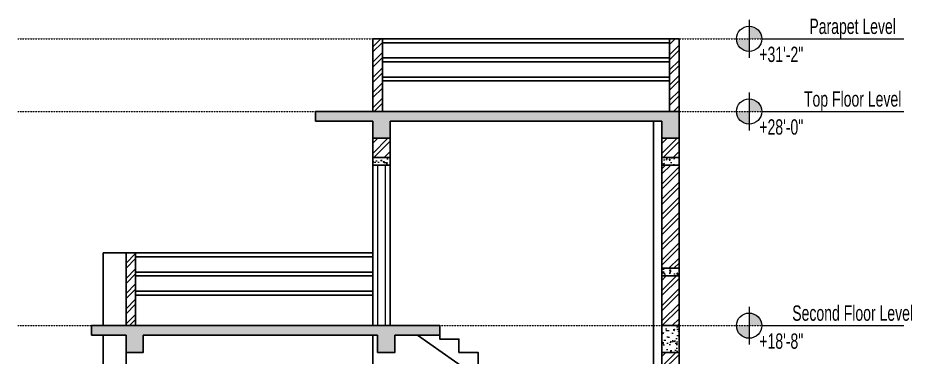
# Model space of a CAD drawing. Header units: inches. Extents: x -10117506 to -5032697, y -6529230 to -3254494.
# Drawn here: x -5063860.7 to -5063393.3, y -3264673.4 to -3264496 of the extents above; entities that cross this region are included whole.
import ezdxf

# ---------------------------------------------------------------- set-up
doc = ezdxf.new("R2010")
doc.units = ezdxf.units.IN
doc.header["$LTSCALE"] = 2
doc.header["$MEASUREMENT"] = 0
doc.linetypes.add('ACAD_ISO02W100', pattern=[15, 12, -3])
doc.linetypes.add('CENTER', pattern=[2, 1.25, -0.25, 0.25, -0.25])
doc.layers.get('0').update_dxf_attribs({"linetype": 'CONTINUOUS'})
for name, color, linetype, lineweight in [('Annotate-Bold.w', 187, 'CONTINUOUS', 18), ('Door-Window', 47, 'CONTINUOUS', 15), ('HATCH', 60, 'ACAD_ISO02W100', 13), ('window', 4, 'CONTINUOUS', 13)]:
    doc.layers.add(name, color=color, linetype=linetype, lineweight=lineweight)
doc.styles.add('Arial', font='arial.ttf', dxfattribs={"width": 0.8, "height": 12})
pattern_1 = [(45, (12864.6975, -5478.8364), (-3.977475644, 3.977475644), []), (45, (12867.349, -5478.8364), (-3.977475644, 3.977475644), [])]
pattern_2 = [(50, (12864.6975, -5478.8364), (7.172601826, -0.62752135), [0.75, -8.25]), (355, (12864.6975, -5478.8364), (-1.387513336, 7.521921337), [0.6, -6.6]), (100.45144446, (12865.295, -5478.889), (5.785088467, 6.89439991), [0.63740192, -7.01142112]), (46.1842, (12864.6975, -5476.836), (10.672413307, -1.655192808), [1.125, -12.375]), (96.63563549, (12865.587, -5476.974), (9.346619457, 9.741186008), [0.95610342, -10.5171376]), (351.184164, (12864.698, -5476.836), (9.34661945, 9.741186003), [0.9, -9.90000001]), (21, (12865.6975, -5477.3364), (5.969070521, -4.0261889067), [0.75, -8.25]), (326, (12865.6975, -5477.3364), (2.433153319, 7.2515004505), [0.6, -6.6]), (71.45144474, (12866.195, -5477.672), (8.402223767, 3.225311528), [0.6374019, -7.01142112]), (37.5, (12864.6975, -5478.8364), (0.1215985532, 3.3289385383), [0, -6.52, 0, -6.7, 0, -6.625]), (7.5, (12864.6975, -5478.8364), (2.6306953744, 3.9441171188), [0, -3.82, 0, -6.37, 0, -2.525]), (327.5, (12862.4675, -5478.8364), (5.3382243617, -0.2255487173), [0, -2.5, 0, -7.8, 0, -10.35]), (317.5, (12861.4675, -5478.8364), (5.8318616934, 1.0010498233), [0, -3.25, 0, -5.18, 0, -7.35])]

msp = doc.modelspace()

# ---------------------------------------------------------------- hatches: boundary and pattern name
at = {"layer": 'Annotate-Bold.w', "ltscale": 0.005}
h = msp.add_hatch(color=256, dxfattribs=at)
h.dxf.hatch_style = 1
h.paths.add_polyline_path([(-5063478.48, -3264500.34), (-5063478.48, -3264506.93), (-5063471.89, -3264506.93, 0.414214)])
h.paths.add_polyline_path([(-5063478.48, -3264513.53), (-5063478.48, -3264506.93), (-5063485.08, -3264506.93, 0.414214)])
h = msp.add_hatch(color=256, dxfattribs=at)
h.dxf.hatch_style = 1
h.paths.add_polyline_path([(-5063478.48, -3264538.34), (-5063478.48, -3264544.93), (-5063471.89, -3264544.93, 0.414214)])
h.paths.add_polyline_path([(-5063478.48, -3264551.53), (-5063478.48, -3264544.93), (-5063485.08, -3264544.93, 0.414214)])
h = msp.add_hatch(color=256, dxfattribs=at)
h.dxf.hatch_style = 1
h.paths.add_polyline_path([(-5063478.48, -3264650.34), (-5063478.48, -3264656.93), (-5063471.89, -3264656.93, 0.414214)])
h.paths.add_polyline_path([(-5063478.48, -3264663.53), (-5063478.48, -3264656.93), (-5063485.08, -3264656.93, 0.414214)])
at = {"layer": 'Door-Window', "linetype": 'ByBlock'}
h = msp.add_hatch(dxfattribs=at)
h.set_pattern_fill('AR-CONC', color=256)
h.set_pattern_definition(pattern_2)
h.paths.add_polyline_path([(-5063515.08, -3264544.93), (-5063524.08, -3264544.93), (-5063705.11, -3264544.93), (-5063705.11, -3264549.93), (-5063675.11, -3264549.93), (-5063675.11, -3264558.93), (-5063666.11, -3264558.93), (-5063666.11, -3264549.93), (-5063524.08, -3264549.93), (-5063524.08, -3264558.93), (-5063515.08, -3264558.93)])
h = msp.add_hatch(dxfattribs=at)
h.set_pattern_fill('AR-CONC', color=256)
h.set_pattern_definition(pattern_2)
h.paths.add_polyline_path([(-5063675.11, -3264568.93), (-5063675.11, -3264572.93), (-5063666.11, -3264572.93), (-5063666.11, -3264568.93)])
h = msp.add_hatch(dxfattribs=at)
h.set_pattern_fill('AR-CONC', color=256)
h.set_pattern_definition(pattern_2)
h.paths.add_polyline_path([(-5063515.08, -3264572.93), (-5063515.08, -3264568.93), (-5063524.1, -3264568.93), (-5063524.1, -3264572.93)])
h = msp.add_hatch(dxfattribs=at)
h.set_pattern_fill('AR-CONC', color=256)
h.set_pattern_definition(pattern_2)
h.paths.add_polyline_path([(-5063515.08, -3264630.93), (-5063515.08, -3264626.93), (-5063524.1, -3264626.93), (-5063524.1, -3264630.93)])
h = msp.add_hatch(dxfattribs=at)
h.set_pattern_fill('AR-CONC', color=256)
h.set_pattern_definition(pattern_2)
h.paths.add_polyline_path([(-5063795.11, -3264661.93), (-5063672.61, -3264661.93), (-5063672.61, -3264670.93), (-5063663.61, -3264670.93), (-5063663.61, -3264661.93), (-5063640.14, -3264661.93), (-5063640.14, -3264656.93), (-5063822.11, -3264656.93), (-5063822.11, -3264661.93), (-5063804.11, -3264661.93), (-5063804.11, -3264670.93), (-5063795.11, -3264670.93)])
h = msp.add_hatch(dxfattribs=at)
h.set_pattern_fill('AR-CONC', color=256)
h.set_pattern_definition(pattern_2)
h.paths.add_polyline_path([(-5063515.08, -3264656.93), (-5063524.08, -3264656.93), (-5063524.08, -3264670.93), (-5063515.08, -3264670.93)])
at = {"layer": 'HATCH', "ltscale": 0.01}
h = msp.add_hatch(dxfattribs=at)
h.set_pattern_fill('ANSI32', color=256, scale=15, style=0)
h.set_pattern_definition(pattern_1)
h.paths.add_polyline_path([(-5063670.11, -3264506.93), (-5063675.11, -3264506.93), (-5063675.11, -3264544.93), (-5063670.11, -3264544.93)])
h = msp.add_hatch(dxfattribs=at)
h.set_pattern_fill('ANSI32', color=256, scale=15, style=0)
h.set_pattern_definition(pattern_1)
h.paths.add_polyline_path([(-5063515.08, -3264506.93), (-5063520.08, -3264506.93), (-5063520.08, -3264544.93), (-5063515.08, -3264544.93)])
h = msp.add_hatch(dxfattribs=at)
h.set_pattern_fill('ANSI32', color=256, scale=15, style=0)
h.set_pattern_definition(pattern_1)
h.paths.add_polyline_path([(-5063666.11, -3264568.93), (-5063666.11, -3264558.93), (-5063675.11, -3264558.93), (-5063675.11, -3264568.93)])
h = msp.add_hatch(dxfattribs=at)
h.set_pattern_fill('ANSI32', color=256, scale=15, style=0)
h.set_pattern_definition(pattern_1)
h.paths.add_polyline_path([(-5063524.1, -3264568.93), (-5063515.08, -3264568.93), (-5063515.08, -3264558.93), (-5063524.1, -3264558.93)])
h = msp.add_hatch(dxfattribs=at)
h.set_pattern_fill('ANSI32', color=256, scale=15, style=0)
h.set_pattern_definition(pattern_1)
h.paths.add_polyline_path([(-5063524.1, -3264626.93), (-5063515.08, -3264626.93), (-5063515.08, -3264572.93), (-5063524.1, -3264572.93)])
h = msp.add_hatch(dxfattribs=at)
h.set_pattern_fill('ANSI32', color=256, scale=15, style=0)
h.set_pattern_definition(pattern_1)
h.paths.add_polyline_path([(-5063804.11, -3264656.93), (-5063799.11, -3264656.93), (-5063799.11, -3264618.93), (-5063804.11, -3264618.93)])
h = msp.add_hatch(dxfattribs=at)
h.set_pattern_fill('ANSI32', color=256, scale=15, style=0)
h.set_pattern_definition(pattern_1)
h.paths.add_polyline_path([(-5063515.08, -3264630.93), (-5063524.1, -3264630.93), (-5063524.1, -3264656.93), (-5063515.08, -3264656.93)])
h = msp.add_hatch(dxfattribs=at)
h.set_pattern_fill('ANSI32', color=256, scale=15, style=0)
h.set_pattern_definition(pattern_1)
h.paths.add_polyline_path([(-5063515.08, -3264670.93), (-5063524.1, -3264670.93), (-5063524.1, -3264712.93), (-5063515.08, -3264712.93)])

# ---------------------------------------------------------------- linework, layer by layer
at = {"ltscale": 0.5}
for p, q in [((-5063675.11, -3264506.93), (-5063515.08, -3264506.93)), ((-5063675.11, -3264544.93), (-5063675.11, -3264506.93)), ((-5063670.11, -3264544.93), (-5063670.11, -3264506.93)), ((-5063670.11, -3264508.93), (-5063520.08, -3264508.93)), ((-5063520.08, -3264544.93), (-5063520.08, -3264506.93)), ((-5063515.08, -3264544.93), (-5063515.08, -3264506.93)), ((-5063670.11, -3264516.93), (-5063520.08, -3264516.93)), ((-5063670.11, -3264518.93), (-5063520.08, -3264518.93)), ((-5063670.11, -3264526.93), (-5063520.08, -3264526.93)), ((-5063670.11, -3264528.93), (-5063520.08, -3264528.93)), ((-5063705.11, -3264544.93), (-5063515.08, -3264544.93)), ((-5063705.11, -3264549.93), (-5063705.11, -3264544.93)), ((-5063515.08, -3264880.93), (-5063515.08, -3264544.93)), ((-5063705.11, -3264549.93), (-5063675.11, -3264549.93)), ((-5063675.11, -3264656.93), (-5063675.11, -3264549.93)), ((-5063666.11, -3264549.93), (-5063524.08, -3264549.93)), ((-5063666.11, -3264656.93), (-5063666.11, -3264549.93)), ((-5063528.49, -3264712.93), (-5063528.49, -3264549.93)), ((-5063524.1, -3264712.93), (-5063524.1, -3264549.93)), ((-5063675.11, -3264568.93), (-5063666.11, -3264568.93)), ((-5063524.1, -3264568.93), (-5063515.08, -3264568.93)), ((-5063675.11, -3264572.93), (-5063666.11, -3264572.93)), ((-5063524.1, -3264572.93), (-5063515.08, -3264572.93)), ((-5063816.11, -3264656.93), (-5063816.11, -3264618.93)), ((-5063816.11, -3264618.93), (-5063804.11, -3264618.93)), ((-5063804.11, -3264656.93), (-5063804.11, -3264618.93)), ((-5063804.11, -3264618.93), (-5063675.11, -3264618.93)), ((-5063799.11, -3264656.93), (-5063799.11, -3264618.93)), ((-5063799.11, -3264620.93), (-5063675.11, -3264620.93)), ((-5063799.11, -3264628.93), (-5063675.11, -3264628.93)), ((-5063799.11, -3264630.93), (-5063675.11, -3264630.93)), ((-5063524.1, -3264626.93), (-5063515.08, -3264626.93)), ((-5063524.1, -3264630.93), (-5063515.08, -3264630.93)), ((-5063799.11, -3264638.93), (-5063675.11, -3264638.93)), ((-5063799.11, -3264640.93), (-5063675.11, -3264640.93)), ((-5063822.11, -3264656.93), (-5063640.14, -3264656.93)), ((-5063822.11, -3264661.93), (-5063822.11, -3264656.93)), ((-5063822.11, -3264661.93), (-5063804.11, -3264661.93)), ((-5063816.11, -3264768.93), (-5063816.11, -3264661.93)), ((-5063804.11, -3264768.93), (-5063804.11, -3264661.93)), ((-5063795.11, -3264661.93), (-5063672.61, -3264661.93)), ((-5063675.11, -3264768.93), (-5063675.11, -3264661.93)), ((-5063663.61, -3264661.93), (-5063640.14, -3264661.93)), ((-5063651.72, -3264661.93), (-5063570.14, -3264719.04))]:
    msp.add_line(p, q, dxfattribs=at)
for points in [[(-5063524.08, -3264544.93), (-5063515.08, -3264544.93), (-5063515.08, -3264558.93), (-5063524.08, -3264558.93), (-5063524.08, -3264549.93)], [(-5063666.11, -3264549.93), (-5063666.11, -3264558.93), (-5063675.11, -3264558.93), (-5063675.11, -3264549.93)], [(-5063640.14, -3264656.93), (-5063640.14, -3264663.93), (-5063630.14, -3264663.93), (-5063630.14, -3264670.93), (-5063620.14, -3264670.93), (-5063620.14, -3264677.93), (-5063610.14, -3264677.93), (-5063610.14, -3264684.93), (-5063600.14, -3264684.93), (-5063600.14, -3264691.93), (-5063590.14, -3264691.93), (-5063590.14, -3264698.93), (-5063580.14, -3264698.93), (-5063580.14, -3264705.93), (-5063570.14, -3264705.93), (-5063570.14, -3264712.93)], [(-5063795.11, -3264661.93), (-5063795.11, -3264670.93), (-5063804.11, -3264670.93), (-5063804.11, -3264661.93)], [(-5063663.61, -3264661.93), (-5063663.61, -3264670.93), (-5063672.61, -3264670.93), (-5063672.61, -3264661.93)]]:
    msp.add_lwpolyline(points, dxfattribs=at)
msp.add_lwpolyline([(-5063524.08, -3264656.93), (-5063515.08, -3264656.93), (-5063515.08, -3264670.93), (-5063524.08, -3264670.93)], close=True, dxfattribs=at)
at = {"layer": 'Annotate-Bold.w', "ltscale": 0.005}
for p, q in [((-5063478.47, -3264497.02), (-5063478.47, -3264516.81)), ((-5063478.47, -3264535.02), (-5063478.47, -3264554.81)), ((-5063478.47, -3264647.02), (-5063478.47, -3264666.81))]:
    msp.add_line(p, q, dxfattribs=at)
at = {"layer": 'Annotate-Bold.w', "linetype": 'CENTER', "ltscale": 0.01}
for p, q in [((-5063860.65, -3264506.93), (-5063471.89, -3264506.93)), ((-5063860.65, -3264544.93), (-5063471.89, -3264544.93)), ((-5063860.65, -3264656.93), (-5063471.89, -3264656.93))]:
    msp.add_line(p, q, dxfattribs=at)
at = {"layer": 'Annotate-Bold.w'}
for p, q in [((-5063471.89, -3264506.93), (-5063397.57, -3264506.93)), ((-5063471.89, -3264544.93), (-5063397.57, -3264544.93)), ((-5063471.89, -3264656.93), (-5063397.57, -3264656.93))]:
    msp.add_line(p, q, dxfattribs=at)
at = {"layer": 'Annotate-Bold.w', "ltscale": 0.005}
for centre in [(-5063478.48, -3264506.93), (-5063478.48, -3264544.93), (-5063478.48, -3264656.93)]:
    msp.add_circle(centre, 6.6, dxfattribs=at)
at = {"layer": 'window'}
for p, q in [((-5063672.61, -3264572.93), (-5063672.61, -3264656.93)), ((-5063668.61, -3264572.93), (-5063668.61, -3264656.93))]:
    msp.add_line(p, q, dxfattribs=at)

# ---------------------------------------------------------------- texts
at = {"layer": 'Annotate-Bold.w', "ltscale": 0.005, "char_height": 7.9962, "style": 'Arial'}
for s, insert, width, attachment_point in [('\\A1;{\\fArial Narrow|b0|i0|c0|p34;Parapet Level}', (-5063424.35, -3264496.38), 82.6277, 2), ('\\A1;\\pt55.97313;{\\fArial Narrow|b0|i0|c0|p34;+31\'-2"}', (-5063461.65, -3264519.14), 73.8752, 8), ('\\A1;{\\fArial Narrow|b0|i0|c0|p34;Top Floor Level}', (-5063424.35, -3264534.38), 82.6277, 2), ('\\A1;\\pt55.97313;{\\fArial Narrow|b0|i0|c0|p34;+28\'-0"}', (-5063461.65, -3264557.14), 73.8752, 8), ('\\A1;{\\fArial Narrow|b0|i0|c0|p34;Second Floor Level}', (-5063424.35, -3264646.38), 82.6277, 2), ('\\A1;\\pt55.97313;{\\fArial Narrow|b0|i0|c0|p34;+18\'-8"}', (-5063461.65, -3264669.14), 73.8752, 8)]:
    msp.add_mtext(s, dxfattribs=dict(at, insert=insert, width=width, attachment_point=attachment_point))

doc.saveas('drawing.dxf')
